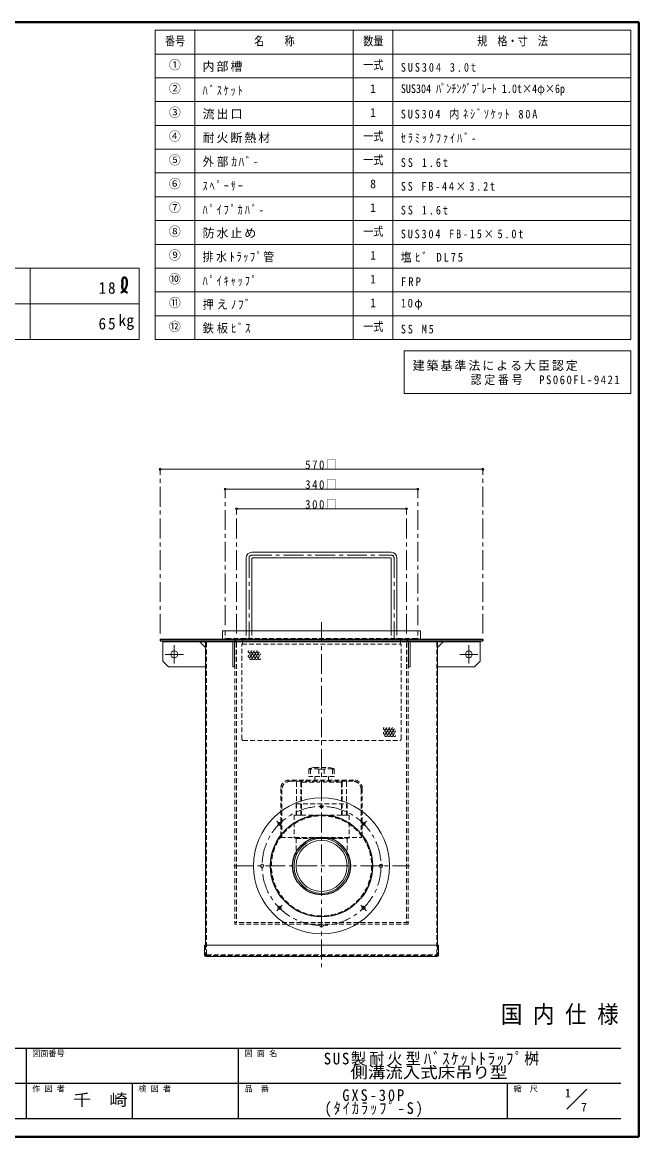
# Model space of a CAD drawing. Units: millimetres at full size, sheet at 1:7; details may follow other scales. Extents: x -1450 to 1385, y -937 to 1030.
# Drawn here: x 297 to 1385, y -937 to 1030 of the extents above; entities that cross this region are included whole.
import ezdxf
from ezdxf.enums import TextEntityAlignment as Align

# ---------------------------------------------------------------- set-up
doc = ezdxf.new("R2010")
doc.units = ezdxf.units.MM
doc.header["$LTSCALE"] = 7
doc.header["$PDMODE"] = 32
doc.header["$PDSIZE"] = 3.5
doc.linetypes.add('CHAIN1', pattern=[8, 5, -1, 1, -1])
doc.linetypes.add('DASHED1', pattern=[1.8, 1.2, -0.6])
doc.layers.add('0-0_ﾚｲﾔ1', color=4, linetype='Continuous', lineweight=9)
doc.layers.add('0-8_ﾚｲﾔ9', color=7, linetype='Continuous')
doc.styles.add('ＭＳ ゴシック', font='')
doc.styles.get('ＭＳ ゴシック').set_extended_font_data('MS Gothic')

msp = doc.modelspace()

# ---------------------------------------------------------------- linework, layer by layer
at = {"layer": '0-0_ﾚｲﾔ1', "color": 1, "lineweight": 40}
for p, q in [((1385.255, 1030.455), (-1449.745, 1030.455)), ((1385.255, -936.545), (1385.255, 1030.455)), ((1385.255, -936.545), (-1449.745, -936.545))]:
    msp.add_line(p, q, dxfattribs=at)
at = {"layer": '0-0_ﾚｲﾔ1', "color": 3, "lineweight": 18}
for p, q in [((1371.255, 1016.455), (531.255, 1016.455)), ((531.255, 470.455), (531.255, 1016.455)), ((601.255, 470.455), (601.255, 1016.455)), ((881.255, 470.455), (881.255, 1016.455)), ((951.255, 470.455), (951.255, 1016.455)), ((1371.255, 470.455), (1371.255, 1016.455)), ((1371.255, 974.455), (531.255, 974.455)), ((1371.255, 932.455), (531.255, 932.455)), ((1371.255, 890.455), (531.255, 890.455)), ((1371.255, 848.455), (531.255, 848.455)), ((1371.255, 806.455), (531.255, 806.455)), ((1371.255, 764.455), (531.255, 764.455)), ((1371.255, 722.455), (531.255, 722.455)), ((1371.255, 680.455), (531.255, 680.455)), ((1371.255, 638.455), (531.255, 638.455)), ((118.255, 596.455), (503.255, 596.455)), ((310.755, 596.455), (310.755, 470.455)), ((503.255, 470.455), (503.255, 596.455)), ((1371.255, 596.455), (531.255, 596.455)), ((1371.255, 554.455), (531.255, 554.455)), ((118.255, 533.455), (503.255, 533.455)), ((1371.255, 512.455), (531.255, 512.455)), ((118.255, 470.455), (503.255, 470.455)), ((1371.255, 470.455), (531.255, 470.455)), ((971.255, 450.455), (971.255, 375.455)), ((1371.255, 450.455), (971.255, 450.455)), ((1371.255, 450.455), (1371.255, 375.455)), ((1371.255, 375.455), (971.255, 375.455))]:
    msp.add_line(p, q, dxfattribs=at)
at = {"layer": '0-0_ﾚｲﾔ1', "linetype": 'CHAIN1'}
for p, q in [((540.255, -48.545), (540.255, 241.455)), ((1110.255, -48.545), (1110.255, 241.455)), ((655.255, -33.545), (655.255, 206.455)), ((995.255, -33.545), (995.255, 206.455)), ((675.255, -48.545), (675.255, 171.455)), ((975.255, -48.545), (975.255, 171.455)), ((697.255, 84.955), (697.255, -57.045)), ((702.255, 89.955), (948.255, 89.955)), ((953.255, 84.955), (953.255, -57.045)), ((825.255, -28.545), (825.255, -643.545)), ((565.255, -101.145), (565.255, -69.145)), ((1085.255, -101.145), (1085.255, -69.145)), ((581.255, -85.145), (549.255, -85.145)), ((1101.255, -85.145), (1069.255, -85.145)), ((746.059, -379.349), (755.958, -389.249)), ((894.551, -389.249), (904.451, -379.349)), ((670.255, -458.545), (980.255, -458.545)), ((755.958, -527.842), (746.059, -537.741)), ((894.551, -527.842), (904.451, -537.741))]:
    msp.add_line(p, q, dxfattribs=at)
at = {"layer": '0-0_ﾚｲﾔ1'}
for p, q in [((540.255, 241.455), (1110.255, 241.455)), ((995.255, 206.455), (655.255, 206.455)), ((675.255, 171.455), (975.255, 171.455)), ((545.255, -63.145), (545.255, -97.145)), ((610.255, -63.145), (620.255, -73.145)), ((1030.255, -73.145), (1040.255, -63.145)), ((1105.255, -63.145), (1105.255, -97.145)), ((545.255, -97.145), (555.255, -107.145)), ((1105.255, -97.145), (1095.255, -107.145)), ((555.255, -107.145), (620.255, -107.145)), ((1095.255, -107.145), (1030.255, -107.145))]:
    msp.add_line(p, q, dxfattribs=at)
at = {"layer": '0-0_ﾚｲﾔ1', "color": 7, "lineweight": 18}
for p, q in [((692.255, 84.955), (692.255, -43.545)), ((702.255, 94.955), (948.255, 94.955)), ((702.255, 83.955), (702.255, -43.545)), ((703.255, 84.955), (947.255, 84.955)), ((948.255, 83.955), (948.255, -43.545)), ((958.255, 84.955), (958.255, -43.545)), ((650.255, -43.545), (650.255, -58.545)), ((1000.255, -43.545), (650.255, -43.545)), ((1000.255, -43.545), (1000.255, -58.545)), ((545.255, -61.545), (545.255, -63.145)), ((545.255, -63.145), (1105.255, -63.145)), ((620.255, -64.745), (620.255, -598.545)), ((671.855, -63.145), (671.855, -107.145)), ((978.655, -63.145), (978.655, -107.145)), ((981.855, -63.145), (981.855, -107.145)), ((1030.255, -64.745), (1030.255, -598.545)), ((1105.255, -61.545), (1105.255, -63.145)), ((981.855, -107.145), (978.655, -107.145)), ((1031.855, -598.545), (618.655, -598.545)), ((618.655, -615.945), (618.655, -598.545)), ((1031.855, -615.945), (1031.855, -598.545)), ((621.255, -618.545), (1029.255, -618.545)), ((1258.399, -887.901), (1293.755, -852.545))]:
    msp.add_line(p, q, dxfattribs=at)
at = {"layer": '0-0_ﾚｲﾔ1', "color": 5, "lineweight": 25}
for p, q in [((540.255, -58.545), (1110.255, -58.545)), ((1110.255, -58.545), (1110.255, -61.545))]:
    msp.add_line(p, q, dxfattribs=at)
at = {"layer": '0-0_ﾚｲﾔ1', "linetype": 'DASHED1'}
for p, q in [((655.255, -43.545), (655.255, -58.545)), ((657.255, -57.045), (993.255, -57.045)), ((657.255, -57.045), (657.255, -58.545)), ((692.255, -43.545), (692.255, -57.045)), ((702.255, -43.545), (702.255, -57.045)), ((948.255, -43.545), (948.255, -57.045)), ((958.255, -43.545), (958.255, -57.045)), ((993.255, -58.545), (993.255, -57.045)), ((995.255, -43.545), (995.255, -58.545)), ((621.855, -614.345), (621.855, -64.745)), ((672.255, -64.545), (672.255, -561.545)), ((675.255, -64.545), (675.255, -558.545)), ((684.755, -235.045), (684.755, -67.045)), ((684.755, -67.045), (965.755, -67.045)), ((685.755, -67.045), (685.755, -60.045)), ((964.755, -67.045), (964.755, -60.045)), ((965.755, -235.045), (965.755, -67.045)), ((975.255, -64.545), (975.255, -558.545)), ((978.255, -64.545), (978.255, -561.545)), ((1028.655, -614.345), (1028.655, -64.745)), ((686.755, -237.045), (963.755, -237.045)), ((978.255, -558.545), (672.255, -558.545)), ((978.255, -561.545), (672.255, -561.545)), ((620.255, -598.545), (620.255, -615.945)), ((1030.255, -598.545), (1030.255, -615.945)), ((621.255, -616.945), (1029.255, -616.945)), ((622.855, -615.345), (1027.655, -615.345)), ((640.255, -615.345), (640.255, -616.945)), ((1010.255, -615.345), (1010.255, -616.945))]:
    msp.add_line(p, q, dxfattribs=at)
at = {"layer": '0-0_ﾚｲﾔ1', "color": 7, "linetype": 'DASHED1', "lineweight": 18}
for p, q in [((805.853, -287.85), (802.861, -287.85)), ((802.861, -287.85), (802.861, -301.045)), ((811.56, -285.138), (803.647, -286.873)), ((805.853, -287.85), (805.853, -301.045)), ((812.416, -285.045), (838.093, -285.045)), ((830.095, -287.85), (820.415, -287.85)), ((820.415, -287.85), (820.415, -301.045)), ((830.095, -287.85), (830.095, -301.045)), ((838.95, -285.138), (846.862, -286.873)), ((844.657, -287.85), (847.648, -287.85)), ((844.657, -287.85), (844.657, -301.045)), ((847.648, -287.85), (847.648, -301.045)), ((882.255, -307.045), (768.255, -307.045)), ((880.255, -309.045), (770.255, -309.045)), ((788.735, -310.545), (788.735, -369.009)), ((790.034, -311.545), (790.034, -369.009)), ((791.034, -310.545), (821.86, -310.545)), ((847.648, -301.045), (802.861, -301.045)), ((813.255, -301.045), (813.255, -307.045)), ((821.86, -309.045), (821.86, -310.545)), ((828.649, -309.045), (828.649, -310.545)), ((859.476, -310.545), (828.649, -310.545)), ((837.255, -301.045), (837.255, -307.045)), ((860.476, -311.545), (860.476, -369.009)), ((861.775, -310.545), (861.775, -369.009)), ((869.275, -310.545), (869.275, -369.009)), ((753.255, -322.045), (753.255, -408.545)), ((755.255, -324.045), (755.255, -408.545)), ((895.255, -324.045), (895.255, -408.545)), ((897.255, -322.045), (897.255, -408.545)), ((780.255, -349.045), (780.255, -369.045)), ((780.255, -349.045), (870.255, -349.045)), ((870.255, -349.045), (870.255, -369.045)), ((776.755, -369.045), (873.755, -369.045)), ((860.476, -369.009), (869.275, -369.009)), ((873.755, -369.045), (873.755, -409.045)), ((753.255, -408.545), (897.255, -408.545)), ((776.755, -409.045), (873.755, -409.045)), ((780.255, -410.045), (780.255, -440.455)), ((873.755, -409.045), (870.255, -410.045))]:
    msp.add_line(p, q, dxfattribs=at)
at = {"layer": '0-0_ﾚｲﾔ1', "color": 6, "lineweight": 25}
for p, q in [((-1418.245, -780.045), (1353.755, -780.045)), ((303.755, -780.045), (303.755, -905.045)), ((678.755, -905.045), (678.755, -780.045)), ((1353.755, -842.545), (-71.245, -842.545)), ((491.255, -905.045), (491.255, -842.545)), ((1153.755, -905.045), (1153.755, -842.545)), ((1353.755, -905.045), (-1418.245, -905.045))]:
    msp.add_line(p, q, dxfattribs=at)
at = {"layer": '0-0_ﾚｲﾔ1', "color": 1, "lineweight": 40}
for points in [[(470.87, 553.514), (471.437, 553.716), (472.407, 554.074), (473.357, 554.456), (474.273, 554.879), (475.142, 555.36), (475.95, 555.912), (476.386, 556.272), (476.748, 556.615), (477.325, 557.26), (477.85, 557.963), (478.329, 558.713), (478.768, 559.499), (479.173, 560.309), (479.395, 560.786), (479.614, 561.277), (479.97, 562.128), (480.295, 562.984), (480.586, 563.842), (480.839, 564.7), (481.049, 565.556), (481.15, 566.052), (481.246, 566.61), (481.366, 567.574), (481.436, 568.55), (481.465, 569.55), (481.46, 570.585), (481.429, 571.667), (481.401, 572.321), (481.355, 573.219), (481.226, 574.803), (480.985, 576.35), (480.58, 577.761), (479.956, 578.94), (479.059, 579.79), (478.392, 580.094), (478.145, 580.16), (477.696, 580.231), (477.229, 580.248), (476.759, 580.209)], [(476.759, 580.209), (476.301, 580.113), (475.868, 579.959), (475.634, 579.843), (475.288, 579.614), (474.783, 579.112), (474.384, 578.499), (474.077, 577.804), (473.851, 577.055), (473.693, 576.281), (473.628, 575.831), (473.565, 575.237), (473.514, 574.235), (473.515, 573.256), (473.548, 572.291), (473.591, 571.333), (473.623, 570.374), (473.628, 569.813), (473.61, 568.964), (473.532, 567.483), (473.442, 565.991), (473.397, 564.504), (473.451, 563.036), (473.662, 561.599), (473.879, 560.786), (474.012, 560.398), (474.286, 559.74), (474.612, 559.101), (474.984, 558.485), (475.4, 557.895), (475.855, 557.335), (476.135, 557.025), (476.348, 556.805), (476.726, 556.442), (477.121, 556.098), (477.53, 555.773), (477.952, 555.466), (478.386, 555.178), (478.643, 555.019), (478.98, 554.822)], [(478.98, 554.822), (479.572, 554.505), (480.177, 554.21), (480.792, 553.932), (481.414, 553.668), (482.04, 553.411), (482.404, 553.263)]]:
    msp.add_lwpolyline(points, dxfattribs=at)
at = {"layer": '0-0_ﾚｲﾔ1', "color": 5, "lineweight": 25}
msp.add_lwpolyline([(540.255, -58.545), (540.255, -61.545), (1110.255, -61.545)], dxfattribs=at)
at = {"layer": '0-0_ﾚｲﾔ1', "color": 7, "lineweight": 18}
msp.add_lwpolyline([(668.655, -63.145), (668.655, -107.145), (671.855, -107.145)], dxfattribs=at)
at = {"layer": '0-0_ﾚｲﾔ1', "color": 7, "linetype": 'DASHED1', "lineweight": 18}
for points in [[(781.235, -310.545), (781.235, -369.009), (790.034, -369.009)], [(776.755, -369.045), (776.755, -409.045), (780.255, -410.045)], [(780.255, -410.045), (870.255, -410.045), (870.255, -440.455)]]:
    msp.add_lwpolyline(points, dxfattribs=at)
at = {"layer": '0-0_ﾚｲﾔ1', "linetype": 'DASHED1'}
for centre in [(697.89, -80.516), (702.89, -80.516), (707.89, -80.516), (712.89, -80.516), (697.89, -88.516), (700.39, -84.516), (700.39, -92.516), (702.89, -88.516), (705.39, -84.516), (705.39, -92.516), (707.89, -88.516), (710.39, -84.516), (710.39, -92.516), (712.89, -88.516), (715.39, -84.516), (715.39, -92.516), (936.525, -216.287), (941.525, -216.287), (946.525, -216.287), (951.525, -216.287), (936.525, -224.287), (939.025, -220.287), (939.025, -228.287), (941.525, -224.287), (944.025, -220.287), (944.025, -228.287), (946.525, -224.287), (949.025, -220.287), (949.025, -228.287), (951.525, -224.287), (954.025, -220.287), (954.025, -228.287)]:
    msp.add_circle(centre, 2, dxfattribs=at)
at = {"layer": '0-0_ﾚｲﾔ1'}
for centre, radius in [((565.255, -85.145), 6), ((1085.255, -85.145), 6), ((825.255, -458.545), 48.5), ((825.255, -458.545), 45)]:
    msp.add_circle(centre, radius, dxfattribs=at)
at = {"layer": '0-0_ﾚｲﾔ1', "color": 7, "lineweight": 18}
for centre, radius in [((825.255, -458.545), 120), ((825.255, -353.545), 3), ((751.009, -384.299), 3), ((899.501, -384.299), 3), ((720.255, -458.545), 3), ((930.255, -458.545), 3), ((751.009, -532.792), 3), ((899.501, -532.792), 3), ((825.255, -563.545), 3)]:
    msp.add_circle(centre, radius, dxfattribs=at)
at = {"layer": '0-0_ﾚｲﾔ1', "linetype": 'CHAIN1'}
msp.add_circle((825.255, -458.545), 105, dxfattribs=at)
at = {"layer": '0-0_ﾚｲﾔ1', "color": 5, "lineweight": 25}
for radius in [90, 51]:
    msp.add_circle((825.255, -458.545), radius, dxfattribs=at)
at = {"layer": '0-0_ﾚｲﾔ1', "color": 7, "linetype": 'DASHED1', "lineweight": 18}
msp.add_circle((825.255, -458.545), 88.4, dxfattribs=at)
at = {"layer": '0-0_ﾚｲﾔ1', "color": 7, "lineweight": 18}
for centre, radius, start, end in [((702.255, 84.955), 10, 90, 180), ((703.255, 83.955), 1, 90, 180), ((947.255, 83.955), 1, 0, 90), ((948.255, 84.955), 10, 0, 90), ((1031.855, -64.745), 1.6, 90, 180), ((621.255, -615.945), 2.6, 180, 270), ((1029.255, -615.945), 2.6, 270, 0)]:
    msp.add_arc(centre, radius, start, end, dxfattribs=at)
at = {"layer": '0-0_ﾚｲﾔ1', "linetype": 'CHAIN1'}
for centre, start, end in [((702.255, 84.955), 90, 180), ((948.255, 84.955), 0, 90)]:
    msp.add_arc(centre, 5, start, end, dxfattribs=at)
at = {"layer": '0-0_ﾚｲﾔ1', "linetype": 'DASHED1'}
for centre, radius, start, end in [((669.255, -64.545), 6, 0, 90), ((684.255, -60.045), 1.5, 0, 90), ((966.255, -60.045), 1.5, 90, 180), ((981.255, -64.545), 6, 90, 180), ((618.655, -64.745), 3.2, 0, 90), ((669.255, -64.545), 3, 0, 90), ((981.255, -64.545), 3, 90, 180), ((1031.855, -64.745), 3.2, 90, 180), ((686.755, -235.045), 2, 180, 270), ((963.755, -235.045), 2, 270, 0), ((622.855, -614.345), 2.6, 180, 270), ((621.255, -615.945), 1, 180, 270), ((622.855, -614.345), 1, 180, 270), ((1027.655, -614.345), 1, 270, 0), ((1027.655, -614.345), 2.6, 270, 0), ((1029.255, -615.945), 1, 270, 0)]:
    msp.add_arc(centre, radius, start, end, dxfattribs=at)
at = {"layer": '0-0_ﾚｲﾔ1', "color": 5, "lineweight": 25}
msp.add_arc((618.655, -64.745), 1.6, 0, 90, dxfattribs=at)
at = {"layer": '0-0_ﾚｲﾔ1', "color": 7, "linetype": 'DASHED1', "lineweight": 18}
for centre, radius, start, end in [((803.861, -287.85), 1, 102.36697, 180), ((813.134, -320.397), 33.352, 77.38992, 102.61008), ((812.416, -289.045), 4, 90, 102.36697), ((837.376, -320.397), 33.352, 77.38992, 102.61008), ((838.093, -289.045), 4, 77.63303, 90), ((846.648, -287.85), 1, 0, 77.63303), ((768.255, -322.045), 15, 90, 180), ((770.255, -324.045), 15, 90, 180), ((782.735, -310.545), 1.5, 90, 180), ((790.235, -310.545), 1.5, 90, 180), ((791.034, -311.545), 1, 90, 180), ((859.476, -311.545), 1, 0, 90), ((860.275, -310.545), 1.5, 0, 90), ((867.775, -310.545), 1.5, 0, 90), ((880.255, -324.045), 15, 0, 90), ((882.255, -322.045), 15, 0, 90)]:
    msp.add_arc(centre, radius, start, end, dxfattribs=at)
at = {"layer": '0-0_ﾚｲﾔ1'}
for p in [(540.255, 241.455), (1110.255, 241.455), (655.255, 206.455), (995.255, 206.455), (675.255, 171.455), (975.255, 171.455)]:
    msp.add_point(p, dxfattribs=at)

# ---------------------------------------------------------------- texts
at = {"layer": '0-0_ﾚｲﾔ1', "color": 7, "style": 'ＭＳ ゴシック'}
for s, height, width, p in [('番号', 15.4, 0.85, (548.755, 984.955)), ('名\u3000\u3000称', 15.4, 0.85, (706.255, 984.955)), ('数量', 15.4, 0.85, (898.755, 984.955)), ('規\u3000格・寸\u3000法', 15.4, 0.85, (1100.005, 984.955)), ('一式', 15.4, 0.85, (898.755, 942.955)), ('SUS304 ﾊﾟﾝﾁﾝｸﾞﾌﾟﾚｰﾄ 1.0t×4φ×6p', 15.4, 0.85, (965.255, 900.955)), ('一式', 15.4, 0.85, (898.755, 816.955)), ('一式', 15.4, 0.85, (898.755, 774.955)), ('一式', 15.4, 0.85, (898.755, 648.955)), ('一式', 15.4, 0.85, (898.755, 480.955)), ('国 内 仕 様', 30.79, 0.9, (1142.005, -745.045)), ('側溝流入式床吊り型', 20.53, 1.1, (876.255, -839.295)), ('千\u3000崎', 20.53, 1.15, (386.255, -887.795))]:
    msp.add_text(s, height=height, dxfattribs=dict(at, width=width)).set_placement(p, align=Align.BOTTOM_LEFT)
for s, height, p in [('①', 15.4, (555.755, 942.955)), ('②', 15.4, (555.755, 900.955)), ('1', 15.4, (911.005, 900.955)), ('③', 15.4, (555.755, 858.955)), ('1', 15.4, (911.005, 858.955)), ('④', 15.4, (555.755, 816.955)), ('⑤', 15.4, (555.755, 774.955)), ('⑥', 15.4, (555.755, 732.955)), ('8', 15.4, (911.005, 732.955)), ('⑦', 15.4, (555.755, 690.955)), ('1', 15.4, (911.005, 690.955)), ('⑧', 15.4, (555.755, 648.955)), ('⑨', 15.4, (555.755, 606.955)), ('1', 15.4, (911.005, 606.955)), ('⑩', 15.4, (555.755, 564.955)), ('1', 15.4, (911.005, 564.955)), ('⑪', 15.4, (555.755, 522.955)), ('1', 15.4, (911.005, 522.955)), ('㎏', 20.53, (466.505, 487.955)), ('⑫', 15.4, (555.755, 480.955)), ('図面番号', 10.26, (314.255, -797.545)), ('図 面 名', 10.26, (689.255, -797.545)), ('作 図 者', 10.26, (314.255, -860.045)), ('検 図 者', 10.26, (501.755, -860.045)), ('品\u3000番', 10.26, (689.255, -860.045)), ('縮\u3000尺', 10.26, (1164.255, -860.045)), ('1', 15.4, (1254.844, -871.812)), ('7', 15.4, (1283.348, -896.578))]:
    msp.add_text(s, height=height, dxfattribs=at).set_placement(p, align=Align.BOTTOM_LEFT)
at = {"layer": '0-0_ﾚｲﾔ1', "color": 7, "attachment_point": 7, "style": 'ＭＳ ゴシック'}
for s, insert, char_height in [('\\T1.39;\\W0.85;SUS304\\~3.0t', (965.255, 942.955), 15.4), ('\\T1.39;\\W0.85;ﾊﾞｽｹｯﾄ', (615.255, 900.955), 15.4), ('\\T1.17;流出口', (615.255, 858.955), 15.4), ('\\T1.37;\\W0.85;SUS304\\~内ﾈｼﾞｿｹｯﾄ\\~80A', (965.255, 858.955), 15.4), ('\\T1.37;\\W0.85;SUS304\\~FB-15×5.0t', (965.255, 648.955), 15.4), ('\\T1.33;\\W0.9;塩ﾋﾞ\\~DL75', (965.255, 606.955), 15.4), ('\\T1.27;\\W0.95;18', (431.505, 550.955), 20.53), ('\\T1.27;\\W0.95;65', (431.505, 487.955), 20.53), ('\\T1.17;建築基準法による大臣認定', (986.255, 414.955), 15.4), ('\\T1.28;\\W0.9;認定番号\u3000PS060FL-9421', (1088.505, 389.955), 15.4), ('\\T1.3;\\W0.9;570□', (796.38, 241.455), 15.4), ('\\T1.3;\\W0.9;340□', (796.38, 206.455), 15.4), ('\\T1.3;\\W0.9;300□', (796.38, 171.455), 15.4), ('\\T1.21;\\W0.95;SUS製耐火型ﾊﾞｽｹｯﾄﾄﾗｯﾌﾟ桝', (829.005, -811.295), 20.53), ('\\T1.28;\\W0.9;GXS-30P', (862.005, -873.795), 20.53), ('\\T1.28;\\W0.9;(ﾀｲｶﾗｯﾌﾟ-S)', (830.505, -901.795), 20.53)]:
    msp.add_mtext(s, dxfattribs=dict(at, insert=insert, char_height=char_height))
at = {"layer": '0-8_ﾚｲﾔ9', "char_height": 15.4, "attachment_point": 7, "style": 'ＭＳ ゴシック'}
for s, insert in [('\\T1.17;内部槽', (615.255, 942.955)), ('\\T1.17;耐火断熱材', (615.255, 816.955)), ('\\T1.39;\\W0.85;ｾﾗﾐｯｸﾌｧｲﾊﾞ-', (965.255, 816.955)), ('\\T1.27;\\W0.95;外部ｶﾊﾞ-', (615.255, 774.955)), ('\\T1.39;\\W0.85;SS\\~1.6t', (965.255, 774.955)), ('\\T1.39;\\W0.85;ｽﾍﾟｰｻｰ', (615.255, 732.955)), ('\\T1.36;\\W0.85;SS\\~FB-44×3.2t', (965.255, 732.955)), ('\\T1.39;\\W0.85;ﾊﾟｲﾌﾟｶﾊﾞ-', (615.255, 690.955)), ('\\T1.39;\\W0.85;SS\\~1.6t', (965.255, 690.955)), ('\\T1.17;防水止め', (615.255, 648.955)), ('\\T1.26;\\W0.9;排水ﾄﾗｯﾌﾟ管', (615.255, 606.955)), ('\\T1.39;\\W0.85;ﾊﾟｲｷｬｯﾌﾟ', (615.255, 564.955)), ('\\T1.38;\\W0.9;FRP', (965.255, 564.955)), ('\\T1.25;\\W0.95;押えﾉﾌﾞ', (615.255, 522.955)), ('\\T1.27;\\W0.9;10φ', (965.255, 522.955)), ('\\T1.25;\\W0.95;鉄板ﾋﾞｽ', (615.255, 480.955)), ('\\T1.38;\\W0.85;SS\\~M5', (965.255, 480.955))]:
    msp.add_mtext(s, dxfattribs=dict(at, insert=insert))

doc.saveas('drawing.dxf')
